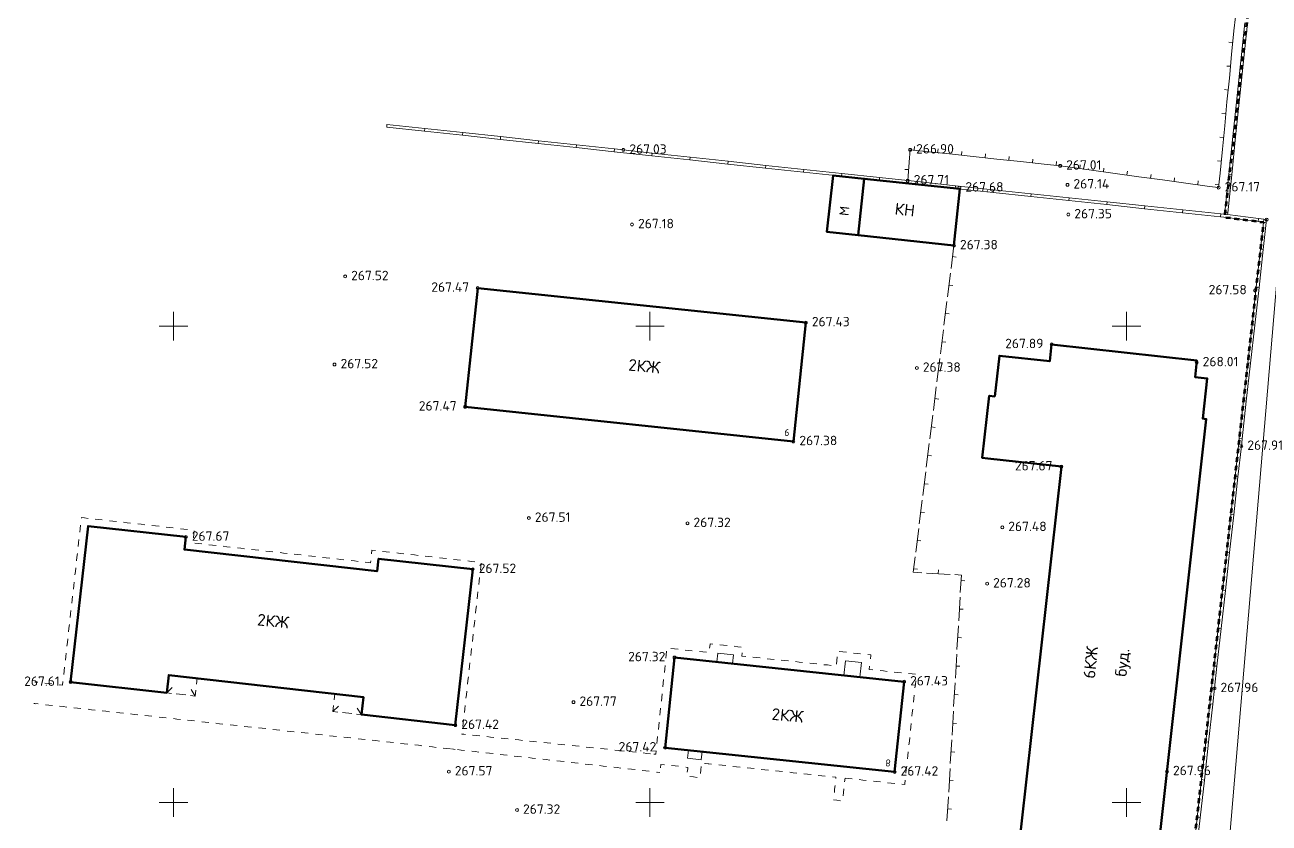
# Model space of a CAD drawing. Header units: millimetres. Extents: x -1422098 to 159246, y 52914 to 701814.
# Drawn here: x -579773 to -449199, y 334994 to 418739 of the extents above; entities that cross this region are included whole.
import ezdxf

# ---------------------------------------------------------------- set-up
doc = ezdxf.new("R2010")
doc.units = ezdxf.units.MM
doc.header["$MEASUREMENT"] = 0
doc.linetypes.add('Невидимая (1_500)', pattern=[900, 500, -400])
for name, color, linetype in [('! Будiвлi', 7, 'Continuous'), ('! Будівлі.доповнення', 7, 'Continuous'), ('! Вiдмiтки', 7, 'Continuous'), ('! ГП.Лінії Дороги', 7, 'Continuous'), ('! Дороги', 7, 'Continuous'), ('! Засічки Координатні', 7, 'Continuous'), ('! МЕЖА', 7, 'Continuous'), ('! Огорожi', 7, 'Continuous')]:
    doc.layers.add(name, color=color, linetype=linetype)
doc.styles.add('СГЕНЕРИР_СТИЛЬ_1', font='ARIALUNI.TTF')

msp = doc.modelspace()

# ---------------------------------------------------------------- linework, layer by layer
at = {"layer": '! Будiвлi', "color": 250, "linetype": 'Continuous', "lineweight": 50, "true_color": 0x444444, "flags": 128}
for points in [[(-492324, 396664), (-491684, 402604), (-494964, 402954), (-495604, 397024)], [(-482274, 395584), (-492324, 396664), (-491684, 402604), (-481644, 401524)], [(-532254, 391134), (-497814, 387504), (-499124, 375034), (-533564, 378664)], [(-477974, 379754), (-477494, 384024), (-472224, 383444), (-472024, 385224), (-456784, 383524), (-456974, 381794), (-455694, 381654), (-456164, 377434), (-455794, 377384), (-462284, 319254), (-476754, 320874), (-471004, 372394), (-478704, 373244), (-479304, 373314), (-478574, 379824)], [(-564884, 348664), (-574974, 349794), (-573134, 366164), (-562884, 365014), (-563034, 363694), (-542804, 361424), (-542654, 362734), (-532774, 361624), (-534604, 345264), (-544464, 346374), (-544254, 348224), (-564674, 350524)], [(-511594, 352364), (-487504, 349824), (-488504, 340364), (-512594, 342904)]]:
    msp.add_lwpolyline(points, close=True, dxfattribs=at)
at = {"layer": '! Будівлі.доповнення', "color": 250, "linetype": 'Continuous', "lineweight": 20, "true_color": 0x444444, "flags": 128}
for points in [[(-507164, 351904), (-505524, 351724), (-505424, 352644), (-507064, 352824)], [(-493824, 350494), (-492154, 350314), (-491984, 351844), (-493654, 352024)], [(-510144, 342644), (-508714, 342494), (-508804, 341644), (-510234, 341794)]]:
    msp.add_lwpolyline(points, close=True, dxfattribs=at)
for points in [[(-564742, 349902), (-564673, 350521)], [(-561695, 350187), (-561765, 349568)], [(-564881, 348663), (-564812, 349283)], [(-564315, 349227), (-564881, 348663)], [(-564385, 348608), (-564881, 348663)], [(-561904, 348329), (-562331, 349004)], [(-561834, 348948), (-561904, 348329)], [(-562896, 348440), (-563889, 348552)], [(-561904, 348329), (-562400, 348385)], [(-547236, 348562), (-547306, 347942)], [(-544321, 347607), (-544251, 348226)], [(-547376, 347323), (-547445, 346704)], [(-547445, 346704), (-546878, 347267)], [(-547445, 346704), (-546948, 346648)], [(-546450, 346592), (-545455, 346480)], [(-544958, 346424), (-544460, 346368)], [(-544888, 347044), (-544460, 346368)], [(-544460, 346368), (-544391, 346988)]]:
    msp.add_lwpolyline(points, dxfattribs=at)
at = {"layer": '! Вiдмiтки', "color": 250, "linetype": 'Continuous', "lineweight": 13, "true_color": 0x444444, "flags": 128}
for points in [[(-516964, 405774), (-516894, 405754), (-516834, 405704), (-516814, 405624), (-516834, 405554), (-516894, 405494), (-516964, 405474), (-517044, 405494), (-517094, 405554), (-517114, 405624), (-517094, 405704), (-517044, 405754)], [(-486874, 405784), (-486794, 405764), (-486744, 405714), (-486724, 405634), (-486744, 405564), (-486794, 405504), (-486874, 405484), (-486954, 405504), (-487004, 405564), (-487024, 405634), (-487004, 405714), (-486954, 405764)], [(-471124, 404104), (-471044, 404084), (-470994, 404034), (-470974, 403954), (-470994, 403884), (-471044, 403824), (-471124, 403804), (-471194, 403824), (-471254, 403884), (-471274, 403954), (-471254, 404034), (-471194, 404084)], [(-487124, 402544), (-487054, 402524), (-486994, 402474), (-486974, 402404), (-486994, 402324), (-487054, 402274), (-487124, 402254), (-487204, 402274), (-487254, 402324), (-487274, 402404), (-487254, 402474), (-487204, 402524)], [(-481704, 401804), (-481624, 401784), (-481574, 401734), (-481554, 401654), (-481574, 401584), (-481624, 401524), (-481704, 401504), (-481774, 401524), (-481834, 401584), (-481854, 401654), (-481834, 401734), (-481774, 401784)], [(-470364, 402104), (-470284, 402084), (-470234, 402034), (-470214, 401954), (-470234, 401884), (-470284, 401824), (-470364, 401804), (-470434, 401824), (-470494, 401884), (-470514, 401954), (-470494, 402034), (-470434, 402084)], [(-454494, 401814), (-454424, 401794), (-454364, 401734), (-454344, 401664), (-454364, 401584), (-454424, 401534), (-454494, 401514), (-454574, 401534), (-454624, 401584), (-454644, 401664), (-454624, 401734), (-454574, 401794)], [(-470274, 398994), (-470194, 398974), (-470144, 398914), (-470124, 398844), (-470144, 398774), (-470194, 398714), (-470274, 398694), (-470344, 398714), (-470404, 398774), (-470424, 398844), (-470404, 398914), (-470344, 398974)], [(-449464, 398454), (-449384, 398434), (-449334, 398374), (-449314, 398304), (-449334, 398224), (-449384, 398174), (-449464, 398154), (-449534, 398174), (-449594, 398224), (-449614, 398304), (-449594, 398374), (-449534, 398434)], [(-516054, 397944), (-515984, 397924), (-515924, 397874), (-515904, 397794), (-515924, 397724), (-515984, 397664), (-516054, 397644), (-516134, 397664), (-516184, 397724), (-516204, 397794), (-516184, 397874), (-516134, 397924)], [(-482274, 395734), (-482204, 395714), (-482154, 395664), (-482124, 395584), (-482154, 395514), (-482204, 395454), (-482274, 395434), (-482354, 395454), (-482404, 395514), (-482434, 395584), (-482404, 395664), (-482354, 395714)], [(-546164, 392504), (-546084, 392484), (-546034, 392424), (-546014, 392354), (-546034, 392274), (-546084, 392224), (-546164, 392204), (-546234, 392224), (-546294, 392274), (-546314, 392354), (-546294, 392424), (-546234, 392484)], [(-532254, 391284), (-532174, 391264), (-532124, 391204), (-532104, 391134), (-532124, 391054), (-532174, 391004), (-532254, 390984), (-532324, 391004), (-532384, 391054), (-532404, 391134), (-532384, 391204), (-532324, 391264)], [(-450674, 391024), (-450604, 391004), (-450544, 390944), (-450524, 390874), (-450544, 390794), (-450604, 390744), (-450674, 390724), (-450754, 390744), (-450804, 390794), (-450824, 390874), (-450804, 390944), (-450754, 391004)], [(-497814, 387654), (-497734, 387634), (-497684, 387584), (-497664, 387504), (-497684, 387434), (-497734, 387374), (-497814, 387354), (-497884, 387374), (-497944, 387434), (-497964, 387504), (-497944, 387584), (-497884, 387634)], [(-472024, 385374), (-471954, 385354), (-471904, 385294), (-471874, 385224), (-471904, 385154), (-471954, 385094), (-472024, 385074), (-472104, 385094), (-472154, 385154), (-472184, 385224), (-472154, 385294), (-472104, 385354)], [(-547274, 383264), (-547194, 383244), (-547144, 383184), (-547124, 383114), (-547144, 383034), (-547194, 382984), (-547274, 382964), (-547344, 382984), (-547404, 383034), (-547424, 383114), (-547404, 383184), (-547344, 383244)], [(-486164, 382894), (-486094, 382874), (-486034, 382814), (-486014, 382744), (-486034, 382664), (-486094, 382614), (-486164, 382594), (-486244, 382614), (-486294, 382664), (-486314, 382744), (-486294, 382814), (-486244, 382874)], [(-456804, 383474), (-456734, 383454), (-456674, 383394), (-456654, 383324), (-456674, 383244), (-456734, 383194), (-456804, 383174), (-456884, 383194), (-456934, 383244), (-456954, 383324), (-456934, 383394), (-456884, 383454)], [(-533564, 378814), (-533494, 378794), (-533434, 378744), (-533414, 378664), (-533434, 378594), (-533494, 378534), (-533564, 378514), (-533644, 378534), (-533694, 378594), (-533714, 378664), (-533694, 378744), (-533644, 378794)], [(-499124, 375184), (-499054, 375164), (-498994, 375114), (-498974, 375034), (-498994, 374964), (-499054, 374904), (-499124, 374884), (-499204, 374904), (-499254, 374964), (-499274, 375034), (-499254, 375114), (-499204, 375164)], [(-452114, 374704), (-452044, 374684), (-451984, 374624), (-451964, 374554), (-451984, 374474), (-452044, 374424), (-452114, 374404), (-452194, 374424), (-452244, 374474), (-452264, 374554), (-452244, 374624), (-452194, 374684)], [(-471004, 372544), (-470934, 372524), (-470874, 372464), (-470854, 372394), (-470874, 372314), (-470934, 372264), (-471004, 372244), (-471084, 372264), (-471134, 372314), (-471154, 372394), (-471134, 372464), (-471084, 372524)], [(-526884, 367154), (-526814, 367134), (-526754, 367074), (-526734, 367004), (-526754, 366924), (-526814, 366874), (-526884, 366854), (-526964, 366874), (-527014, 366924), (-527034, 367004), (-527014, 367074), (-526964, 367134)], [(-510234, 366604), (-510154, 366584), (-510104, 366534), (-510084, 366454), (-510104, 366384), (-510154, 366324), (-510234, 366304), (-510304, 366324), (-510364, 366384), (-510384, 366454), (-510364, 366534), (-510304, 366584)], [(-477204, 366174), (-477124, 366154), (-477074, 366104), (-477054, 366024), (-477074, 365954), (-477124, 365894), (-477204, 365874), (-477274, 365894), (-477334, 365954), (-477354, 366024), (-477334, 366104), (-477274, 366154)], [(-562884, 365164), (-562814, 365144), (-562754, 365084), (-562734, 365014), (-562754, 364934), (-562814, 364884), (-562884, 364864), (-562964, 364884), (-563014, 364934), (-563034, 365014), (-563014, 365084), (-562964, 365144)], [(-532774, 361774), (-532694, 361754), (-532644, 361704), (-532624, 361624), (-532644, 361554), (-532694, 361494), (-532774, 361474), (-532844, 361494), (-532904, 361554), (-532924, 361624), (-532904, 361704), (-532844, 361754)], [(-478794, 360264), (-478714, 360244), (-478664, 360194), (-478644, 360114), (-478664, 360044), (-478714, 359984), (-478794, 359964), (-478864, 359984), (-478924, 360044), (-478944, 360114), (-478924, 360194), (-478864, 360244)], [(-511594, 352514), (-511514, 352494), (-511464, 352444), (-511444, 352364), (-511464, 352294), (-511514, 352234), (-511594, 352214), (-511664, 352234), (-511724, 352294), (-511744, 352364), (-511724, 352444), (-511664, 352494)], [(-574974, 349944), (-574894, 349924), (-574844, 349874), (-574824, 349794), (-574844, 349724), (-574894, 349664), (-574974, 349644), (-575044, 349664), (-575104, 349724), (-575124, 349794), (-575104, 349874), (-575044, 349924)], [(-487504, 349974), (-487434, 349954), (-487374, 349904), (-487354, 349824), (-487374, 349754), (-487434, 349694), (-487504, 349674), (-487584, 349694), (-487634, 349754), (-487654, 349824), (-487634, 349904), (-487584, 349954)], [(-454934, 349284), (-454854, 349264), (-454804, 349204), (-454784, 349134), (-454804, 349054), (-454854, 349004), (-454934, 348984), (-455004, 349004), (-455064, 349054), (-455084, 349134), (-455064, 349204), (-455004, 349264)], [(-522204, 347834), (-522134, 347814), (-522074, 347764), (-522054, 347684), (-522074, 347614), (-522134, 347554), (-522204, 347534), (-522284, 347554), (-522334, 347614), (-522354, 347684), (-522334, 347764), (-522284, 347814)], [(-534604, 345414), (-534534, 345394), (-534474, 345334), (-534454, 345264), (-534474, 345184), (-534534, 345134), (-534604, 345114), (-534684, 345134), (-534734, 345184), (-534754, 345264), (-534734, 345334), (-534684, 345394)], [(-512594, 343054), (-512514, 343034), (-512464, 342984), (-512444, 342904), (-512464, 342834), (-512514, 342774), (-512594, 342754), (-512664, 342774), (-512724, 342834), (-512744, 342904), (-512724, 342984), (-512664, 343034)], [(-535284, 340544), (-535214, 340524), (-535154, 340464), (-535134, 340394), (-535154, 340314), (-535214, 340264), (-535284, 340244), (-535364, 340264), (-535414, 340314), (-535434, 340394), (-535414, 340464), (-535364, 340524)], [(-488504, 340514), (-488434, 340494), (-488374, 340444), (-488354, 340364), (-488374, 340294), (-488434, 340234), (-488504, 340214), (-488584, 340234), (-488634, 340294), (-488654, 340364), (-488634, 340444), (-488584, 340494)], [(-459914, 340574), (-459844, 340554), (-459784, 340494), (-459764, 340424), (-459784, 340354), (-459844, 340294), (-459914, 340274), (-459994, 340294), (-460044, 340354), (-460064, 340424), (-460044, 340494), (-459994, 340554)], [(-528124, 336514), (-528044, 336494), (-527994, 336444), (-527974, 336364), (-527994, 336294), (-528044, 336234), (-528124, 336214), (-528194, 336234), (-528254, 336294), (-528274, 336364), (-528254, 336444), (-528194, 336494)]]:
    msp.add_lwpolyline(points, close=True, dxfattribs=at)
at = {"layer": '! ГП.Лінії Дороги', "color": 250, "linetype": 'Continuous', "lineweight": 20, "true_color": 0x444444, "flags": 128}
msp.add_lwpolyline([(-437695, 526390), (-440929, 488244), (-442239, 486834), (-443947, 466684, 0.0811736), (-443910, 466202), (-443535, 464664, -0.0811736), (-442911, 456624), (-454347, 321770), (-457248, 290401, -0.0449927), (-468634, 228578), (-470033, 223561)], format="xyb", dxfattribs=at)
at = {"layer": '! Дороги', "color": 250, "linetype": 'Continuous', "lineweight": 20, "true_color": 0x444444, "flags": 128}
for points in [[(-573844, 366994), (-573834, 367044)], [(-573834, 367044), (-573514, 367014)], [(-573514, 367014), (-573144, 366964)], [(-574014, 365504), (-573974, 365874)], [(-573974, 365874), (-573924, 366244)], [(-572404, 366884), (-572024, 366844)], [(-572024, 366844), (-571654, 366804)], [(-570904, 366714), (-570534, 366674)], [(-570534, 366674), (-570164, 366634)], [(-569414, 366554), (-569044, 366504)], [(-569044, 366504), (-568674, 366464)], [(-567924, 366384), (-567554, 366344)], [(-567554, 366344), (-567184, 366294)], [(-566434, 366214), (-566064, 366174)], [(-566064, 366174), (-565694, 366134)], [(-564944, 366044), (-564574, 366004)], [(-564574, 366004), (-564204, 365964)], [(-563454, 365884), (-563084, 365834)], [(-563084, 365834), (-562714, 365794)], [(-562004, 365674), (-562054, 365304)], [(-574174, 364014), (-574134, 364384)], [(-574134, 364384), (-574094, 364754)], [(-562054, 365304), (-562094, 364934)], [(-561944, 364374), (-561564, 364334)], [(-561564, 364334), (-561194, 364294)], [(-574304, 362894), (-574264, 363264)], [(-560454, 364204), (-560074, 364164)], [(-560074, 364164), (-559704, 364124)], [(-558954, 364044), (-558584, 363994)], [(-558584, 363994), (-558214, 363954)], [(-557464, 363874), (-557094, 363834)], [(-557094, 363834), (-556724, 363784)], [(-555974, 363704), (-555604, 363664)], [(-555604, 363664), (-555234, 363624)], [(-554484, 363534), (-554114, 363494)], [(-554114, 363494), (-553744, 363454)], [(-552994, 363374), (-552624, 363324)], [(-552624, 363324), (-552254, 363284)], [(-551504, 363204), (-551134, 363164)], [(-551134, 363164), (-550764, 363124)], [(-550014, 363034), (-549644, 362994)], [(-543404, 363254), (-543364, 363624)], [(-543364, 363624), (-543354, 363624)], [(-543354, 363624), (-542984, 363584)], [(-542244, 363494), (-541864, 363454)], [(-541864, 363454), (-541494, 363414)], [(-540754, 363334), (-540374, 363284)], [(-540374, 363284), (-540004, 363244)], [(-539264, 363164), (-538884, 363124)], [(-538884, 363124), (-538514, 363074)], [(-574474, 361404), (-574434, 361774)], [(-574344, 362524), (-574304, 362894)], [(-549644, 362994), (-549274, 362954)], [(-548524, 362864), (-548154, 362824)], [(-548154, 362824), (-547784, 362784)], [(-547034, 362704), (-546664, 362654)], [(-546664, 362654), (-546284, 362614)], [(-545544, 362534), (-545174, 362494)], [(-545174, 362494), (-544794, 362454)], [(-544054, 362364), (-543684, 362324)], [(-543684, 362324), (-543514, 362304)], [(-543514, 362304), (-543484, 362504)], [(-537774, 362994), (-537394, 362954)], [(-537394, 362954), (-537024, 362914)], [(-536274, 362824), (-535904, 362784)], [(-535904, 362784), (-535534, 362744)], [(-534784, 362664), (-534414, 362614)], [(-534414, 362614), (-534044, 362574)], [(-533294, 362494), (-532924, 362454)], [(-532924, 362454), (-532554, 362404)], [(-531934, 361884), (-531974, 361514)], [(-531894, 362254), (-531934, 361884)], [(-574514, 361034), (-574474, 361404)], [(-532104, 360394), (-532144, 360014)], [(-532064, 360764), (-532104, 360394)], [(-574684, 359544), (-574644, 359914)], [(-574644, 359914), (-574594, 360284)], [(-532224, 359274), (-532274, 358904)], [(-574844, 358054), (-574804, 358424)], [(-574804, 358424), (-574764, 358794)], [(-532394, 357784), (-532434, 357414)], [(-532274, 358904), (-532314, 358524)], [(-575014, 356564), (-574974, 356934)], [(-574974, 356934), (-574934, 357304)], [(-532434, 357414), (-532484, 357034)], [(-575184, 355064), (-575144, 355444)], [(-575144, 355444), (-575104, 355814)], [(-532604, 355924), (-532644, 355544)], [(-532564, 356294), (-532604, 355924)], [(-575354, 353574), (-575314, 353954)], [(-575314, 353954), (-575264, 354324)], [(-532774, 354434), (-532814, 354054)], [(-532734, 354804), (-532774, 354434)], [(-575474, 352464), (-575434, 352834)], [(-532944, 352934), (-532984, 352564)], [(-532894, 353314), (-532944, 352934)], [(-512504, 352284), (-512464, 352654)], [(-512504, 352284), (-512464, 352654)], [(-512464, 352654), (-512424, 353024)], [(-512464, 352654), (-512424, 353024)], [(-511974, 353314), (-511604, 353274)], [(-511604, 353274), (-511224, 353234)], [(-510484, 353154), (-510114, 353114)], [(-510114, 353114), (-509734, 353074)], [(-508994, 352994), (-508614, 352954)], [(-508614, 352954), (-508244, 352914)], [(-507914, 353354), (-507874, 353724)], [(-507874, 353724), (-507864, 353814)], [(-507864, 353814), (-507574, 353784)], [(-506834, 353704), (-506454, 353664)], [(-506454, 353664), (-506084, 353624)], [(-505344, 353544), (-504964, 353504)], [(-504964, 353504), (-504594, 353464)], [(-504494, 352864), (-504534, 352524)], [(-494304, 352994), (-493924, 352954)], [(-493924, 352954), (-493554, 352914)], [(-492814, 352834), (-492434, 352804)], [(-492434, 352804), (-492064, 352764)], [(-491314, 352684), (-491004, 352644)], [(-491004, 352594), (-491044, 352224)], [(-491004, 352644), (-491004, 352594)], [(-575644, 350974), (-575604, 351344)], [(-575514, 352084), (-575474, 352464)], [(-533104, 351444), (-533154, 351074)], [(-533064, 351824), (-533104, 351444)], [(-512624, 351164), (-512584, 351534)], [(-512624, 351164), (-512584, 351534)], [(-504534, 352524), (-504494, 352524)], [(-504494, 352524), (-504124, 352484)], [(-503374, 352404), (-503004, 352364)], [(-503004, 352364), (-502624, 352324)], [(-501884, 352244), (-501514, 352204)], [(-501514, 352204), (-501134, 352174)], [(-500394, 352094), (-500014, 352054)], [(-500014, 352054), (-499644, 352014)], [(-498904, 351934), (-498524, 351894)], [(-498524, 351894), (-498154, 351854)], [(-497404, 351774), (-497034, 351734)], [(-497034, 351734), (-496664, 351694)], [(-495914, 351614), (-495544, 351584)], [(-495544, 351584), (-495174, 351544)], [(-494604, 351674), (-494564, 352054)], [(-494564, 352054), (-494524, 352424)], [(-491124, 351474), (-491164, 351114)], [(-575684, 350594), (-575644, 350974)], [(-533274, 349954), (-533314, 349584)], [(-533234, 350334), (-533274, 349954)], [(-512784, 349674), (-512744, 350044)], [(-512784, 349674), (-512744, 350044)], [(-512664, 350794), (-512624, 351164)], [(-512664, 350794), (-512624, 351164)], [(-491164, 351114), (-491144, 351114)], [(-491144, 351114), (-490774, 351074)], [(-490024, 350994), (-489654, 350954)], [(-489654, 350954), (-489284, 350914)], [(-488534, 350844), (-488164, 350804)], [(-488164, 350804), (-487794, 350764)], [(-487044, 350684), (-486674, 350644)], [(-486674, 350644), (-486294, 350604)], [(-578424, 349764), (-578734, 349794)], [(-578734, 349794), (-578534, 349774)], [(-577304, 349644), (-577674, 349684)], [(-576934, 349604), (-577304, 349644)], [(-575814, 349474), (-576184, 349514)], [(-575814, 349474), (-576014, 349504)], [(-575814, 349474), (-575774, 349854)], [(-533404, 348844), (-533444, 348464)], [(-512824, 349304), (-512784, 349674)], [(-512824, 349304), (-512784, 349674)], [(-486324, 349554), (-486364, 349184)], [(-486284, 349924), (-486324, 349554)], [(-578734, 347544), (-578824, 347554)], [(-578824, 347554), (-578624, 347524)], [(-578364, 347504), (-578734, 347544)], [(-577244, 347374), (-577614, 347414)], [(-576874, 347334), (-577244, 347374)], [(-533564, 347344), (-533614, 346974)], [(-533444, 348464), (-533484, 348094)], [(-512974, 347804), (-512934, 348184)], [(-512974, 347804), (-512934, 348184)], [(-512934, 348184), (-512904, 348554)], [(-512934, 348184), (-512904, 348554)], [(-486484, 348064), (-486524, 347694)], [(-486444, 348434), (-486484, 348064)], [(-575754, 347214), (-576124, 347254)], [(-575384, 347174), (-575754, 347214)], [(-574264, 347054), (-574634, 347094)], [(-573894, 347014), (-574264, 347054)], [(-572774, 346894), (-573144, 346934)], [(-572404, 346854), (-572774, 346894)], [(-571284, 346724), (-571654, 346764)], [(-570904, 346684), (-571284, 346724)], [(-569794, 346564), (-570164, 346604)], [(-569414, 346524), (-569794, 346564)], [(-568294, 346404), (-568674, 346444)], [(-567924, 346364), (-568294, 346404)], [(-566804, 346244), (-567184, 346284)], [(-566434, 346204), (-566804, 346244)], [(-565314, 346074), (-565694, 346114)], [(-564944, 346034), (-565314, 346074)], [(-533614, 346974), (-533654, 346604)], [(-513134, 346314), (-513094, 346684)], [(-513134, 346314), (-513094, 346684)], [(-513094, 346684), (-513054, 347064)], [(-513094, 346684), (-513054, 347064)], [(-486644, 346574), (-486684, 346204)], [(-486604, 346944), (-486644, 346574)], [(-563824, 345914), (-564194, 345954)], [(-563454, 345874), (-563824, 345914)], [(-562334, 345754), (-562704, 345794)], [(-561964, 345714), (-562334, 345754)], [(-560844, 345594), (-561214, 345634)], [(-560474, 345554), (-560844, 345594)], [(-559354, 345424), (-559724, 345464)], [(-558984, 345384), (-559354, 345424)], [(-557864, 345264), (-558234, 345304)], [(-557484, 345224), (-557864, 345264)], [(-556374, 345104), (-556744, 345144)], [(-555994, 345064), (-556374, 345104)], [(-554874, 344944), (-555254, 344984)], [(-554504, 344904), (-554874, 344944)], [(-553384, 344774), (-553764, 344814)], [(-553014, 344734), (-553384, 344774)], [(-533774, 345484), (-533824, 345114)], [(-533734, 345854), (-533774, 345484)], [(-513294, 344824), (-513254, 345194)], [(-513294, 344824), (-513254, 345194)], [(-513254, 345194), (-513214, 345574)], [(-513254, 345194), (-513214, 345574)], [(-486804, 345084), (-486844, 344704)], [(-486764, 345454), (-486804, 345084)], [(-551894, 344614), (-552264, 344654)], [(-551524, 344574), (-551894, 344614)], [(-550404, 344454), (-550774, 344494)], [(-550034, 344414), (-550404, 344454)], [(-548914, 344294), (-549284, 344334)], [(-548544, 344254), (-548914, 344294)], [(-547424, 344124), (-547794, 344164)], [(-547054, 344084), (-547424, 344124)], [(-545934, 343964), (-546304, 344004)], [(-545554, 343924), (-545934, 343964)], [(-544444, 343804), (-544814, 343844)], [(-544064, 343764), (-544444, 343804)], [(-542954, 343644), (-543324, 343684)], [(-542574, 343604), (-542954, 343644)], [(-541454, 343474), (-541834, 343514)], [(-541084, 343434), (-541454, 343474)], [(-533904, 344364), (-533904, 344334)], [(-533904, 344334), (-533534, 344294)], [(-533904, 344334), (-533704, 344314)], [(-532784, 344214), (-532414, 344184)], [(-532414, 344184), (-532044, 344144)], [(-531294, 344064), (-530924, 344024)], [(-530924, 344024), (-530554, 343984)], [(-529804, 343904), (-529434, 343864)], [(-529434, 343864), (-529054, 343824)], [(-528314, 343754), (-527934, 343714)], [(-527934, 343714), (-527564, 343674)], [(-526824, 343594), (-526444, 343554)], [(-526444, 343554), (-526074, 343514)], [(-525324, 343444), (-524954, 343404)], [(-513454, 343334), (-513414, 343704)], [(-513454, 343334), (-513414, 343704)], [(-513414, 343704), (-513374, 344074)], [(-513414, 343704), (-513374, 344074)], [(-486954, 343584), (-486994, 343214)], [(-486914, 343964), (-486954, 343584)], [(-539964, 343314), (-540344, 343354)], [(-539594, 343274), (-539964, 343314)], [(-538474, 343154), (-538844, 343194)], [(-538104, 343114), (-538474, 343154)], [(-536984, 342994), (-537354, 343034)], [(-536614, 342944), (-536984, 342994)], [(-535494, 342824), (-535864, 342864)], [(-535124, 342784), (-535494, 342824)], [(-534804, 342754), (-535004, 342774)], [(-534804, 342754), (-534604, 342734)], [(-534004, 342664), (-534374, 342704)], [(-533634, 342624), (-534004, 342664)], [(-532514, 342494), (-532884, 342534)], [(-532144, 342454), (-532514, 342494)], [(-531024, 342324), (-531394, 342364)], [(-530644, 342284), (-531024, 342324)], [(-529534, 342164), (-529904, 342204)], [(-529154, 342114), (-529534, 342164)], [(-524954, 343404), (-524584, 343364)], [(-523834, 343284), (-523464, 343244)], [(-523464, 343244), (-523094, 343204)], [(-522344, 343124), (-521974, 343094)], [(-521974, 343094), (-521594, 343054)], [(-520854, 342974), (-520484, 342934)], [(-520484, 342934), (-520104, 342894)], [(-519364, 342814), (-518984, 342774)], [(-518984, 342774), (-518614, 342744)], [(-517864, 342664), (-517494, 342624)], [(-517494, 342624), (-517124, 342584)], [(-516374, 342504), (-516004, 342464)], [(-516004, 342464), (-515634, 342424)], [(-514884, 342354), (-514514, 342314)], [(-514514, 342314), (-514134, 342274)], [(-513564, 342214), (-513764, 342234)], [(-513564, 342214), (-513524, 342584)], [(-513564, 342214), (-513524, 342584)], [(-487074, 342474), (-487114, 342094)], [(-528044, 341994), (-528414, 342034)], [(-527664, 341954), (-528044, 341994)], [(-526554, 341824), (-526924, 341864)], [(-526174, 341784), (-526554, 341824)], [(-525054, 341654), (-525434, 341694)], [(-524684, 341614), (-525054, 341654)], [(-523564, 341484), (-523944, 341534)], [(-523194, 341444), (-523564, 341484)], [(-522074, 341324), (-522454, 341364)], [(-521704, 341284), (-522074, 341324)], [(-520584, 341154), (-520964, 341194)], [(-520214, 341114), (-520584, 341154)], [(-519094, 340984), (-519464, 341024)], [(-518724, 340944), (-519094, 340984)], [(-517604, 340814), (-517974, 340864)], [(-517234, 340774), (-517604, 340814)], [(-513044, 341144), (-513084, 340784)], [(-513034, 341144), (-513044, 341144)], [(-512664, 341104), (-513034, 341144)], [(-511544, 340994), (-511924, 341034)], [(-511174, 340954), (-511544, 340994)], [(-510194, 340844), (-510424, 340874)], [(-510214, 340704), (-510194, 340844)], [(-508794, 340944), (-508834, 340574)], [(-508084, 341224), (-508454, 341264)], [(-507994, 341214), (-508364, 341254)], [(-507714, 341184), (-508084, 341224)], [(-506594, 341064), (-506964, 341104)], [(-506214, 341024), (-506594, 341064)], [(-505104, 340914), (-505474, 340944)], [(-504724, 340874), (-505104, 340914)], [(-487234, 340974), (-487274, 340604)], [(-487114, 342094), (-487154, 341724)], [(-516114, 340654), (-516484, 340694)], [(-515744, 340614), (-516114, 340654)], [(-514624, 340484), (-514994, 340524)], [(-514254, 340444), (-514624, 340484)], [(-513134, 340314), (-513504, 340354)], [(-513134, 340314), (-513334, 340334)], [(-510254, 340334), (-510214, 340704)], [(-509604, 339834), (-509974, 339874)], [(-509234, 339794), (-509604, 339834)], [(-508834, 340574), (-508874, 340194)], [(-503604, 340754), (-503984, 340794)], [(-503234, 340714), (-503604, 340754)], [(-502114, 340594), (-502494, 340634)], [(-501744, 340554), (-502114, 340594)], [(-500624, 340434), (-500994, 340474)], [(-500254, 340394), (-500624, 340434)], [(-499134, 340284), (-499504, 340324)], [(-498764, 340244), (-499134, 340284)], [(-497644, 340124), (-498014, 340164)], [(-497264, 340084), (-497644, 340124)], [(-496154, 339964), (-496524, 340004)], [(-495774, 339924), (-496154, 339964)], [(-494654, 339804), (-495034, 339844)], [(-494674, 339684), (-494654, 339804)], [(-493704, 339704), (-493744, 339334)], [(-493334, 339664), (-493704, 339704)], [(-492964, 339634), (-493334, 339664)], [(-491844, 339514), (-492214, 339554)], [(-491474, 339474), (-491844, 339514)], [(-487274, 340604), (-487314, 340234)], [(-494824, 338194), (-494794, 338564)], [(-494794, 338564), (-494754, 338934)], [(-493864, 338214), (-493894, 337844)], [(-493824, 338584), (-493864, 338214)], [(-490354, 339354), (-490724, 339394)], [(-489984, 339314), (-490354, 339354)], [(-488864, 339194), (-489234, 339234)], [(-488484, 339154), (-488864, 339194)], [(-487434, 339044), (-487744, 339074)], [(-487394, 339484), (-487434, 339114)], [(-487434, 339114), (-487434, 339044)], [(-494914, 337424), (-494904, 337444)], [(-494554, 337384), (-494914, 337424)], [(-494184, 337344), (-494554, 337384)]]:
    msp.add_lwpolyline(points, dxfattribs=at)
at = {"layer": '! Засічки Координатні', "color": 92, "linetype": 'Continuous', "lineweight": 13, "true_color": 0x00d200, "flags": 128}
for points in [[(-564174, 388644), (-564174, 387144)], [(-564174, 385644), (-564174, 388644)], [(-564174, 385644), (-564174, 388644)], [(-564174, 385644), (-564174, 388644)], [(-564174, 385644), (-564174, 388644)], [(-564174, 385644), (-564174, 388644)], [(-564174, 385644), (-564174, 388644)], [(-564174, 385644), (-564174, 388644)], [(-564174, 388644), (-564174, 385644)], [(-564174, 385644), (-564174, 388644)], [(-564174, 385644), (-564174, 388644)], [(-564174, 388644), (-564174, 385644)], [(-564174, 388644), (-564174, 385644)], [(-514174, 385644), (-514174, 388644)], [(-514174, 385644), (-514174, 388644)], [(-514174, 385644), (-514174, 388644)], [(-514174, 385644), (-514174, 388644)], [(-464174, 385644), (-464174, 388644)], [(-464174, 385644), (-464174, 388644)], [(-464174, 385644), (-464174, 388644)], [(-464174, 385644), (-464174, 388644)], [(-565674, 387144), (-562674, 387144)], [(-565674, 387144), (-562674, 387144)], [(-565674, 387144), (-562674, 387144)], [(-562674, 387144), (-565674, 387144)], [(-565674, 387144), (-562674, 387144)], [(-565674, 387144), (-564174, 387144)], [(-562674, 387144), (-565674, 387144)], [(-565674, 387144), (-564174, 387144)], [(-565674, 387144), (-562674, 387144)], [(-565674, 387144), (-562674, 387144)], [(-562674, 387144), (-565674, 387144)], [(-564174, 387144), (-562674, 387144)], [(-564174, 387144), (-562674, 387144)], [(-564174, 387144), (-564174, 385644)], [(-515674, 387144), (-514174, 387144)], [(-515674, 387144), (-514174, 387144)], [(-514174, 387144), (-512674, 387144)], [(-514174, 387144), (-512674, 387144)], [(-465674, 387144), (-464174, 387144)], [(-465674, 387144), (-464174, 387144)], [(-464174, 387144), (-462674, 387144)], [(-464174, 387144), (-462674, 387144)], [(-564174, 338644), (-564174, 335644)], [(-564174, 338644), (-564174, 335644)], [(-564174, 338644), (-564174, 335644)], [(-564174, 335644), (-564174, 338644)], [(-564174, 338644), (-564174, 337144)], [(-564174, 338644), (-564174, 335644)], [(-564174, 338644), (-564174, 335644)], [(-564174, 335644), (-564174, 338644)], [(-514174, 338644), (-514174, 335644)], [(-514174, 338644), (-514174, 335644)], [(-464174, 338644), (-464174, 335644)], [(-464174, 338644), (-464174, 335644)], [(-565674, 337144), (-562674, 337144)], [(-565674, 337144), (-562674, 337144)], [(-565674, 337144), (-562674, 337144)], [(-565674, 337144), (-562674, 337144)], [(-565674, 337144), (-562674, 337144)], [(-564174, 337144), (-565674, 337144)], [(-562674, 337144), (-565674, 337144)], [(-562674, 337144), (-565674, 337144)], [(-562674, 337144), (-564174, 337144)], [(-564174, 337144), (-564174, 335644)], [(-514174, 337144), (-515674, 337144)], [(-512674, 337144), (-514174, 337144)], [(-464174, 337144), (-465674, 337144)], [(-462674, 337144), (-464174, 337144)]]:
    msp.add_lwpolyline(points, dxfattribs=at)
at = {"layer": '! МЕЖА', "color": 231, "linetype": 'Невидимая (1_500)', "lineweight": 80, "true_color": 0xff68cd, "flags": 128}
msp.add_lwpolyline([(-438159, 701814), (-451184, 621244), (-429179, 620505), (-437574, 547554), (-443084, 497554), (-442575, 497499), (-453884, 398566), (-449797, 398042), (-462084, 288244), (-466084, 279204), (-466264, 278104), (-460397, 276776), (-461774, 271604), (-462740, 267474), (-477604, 196424), (-483844, 191074), (-491834, 150024), (-504104, 83404), (-492294, 80154), (-467144, 73054), (-457554, 103824), (-453054, 108704), (-391704, 92054), (-342095, 83880), (-341164, 93974), (-339274, 95734), (-326444, 92794), (-306064, 88574), (-304651, 95440), (-303804, 100674), (-301494, 113024), (-297244, 120304), (-296696, 128433), (-296674, 128654), (-258024, 124474), (-207904, 117794), (-136344, 107524), (-136248, 66759), (-67934, 52914), (-45094, 162024), (-21934, 156644), (-17864, 156379), (-11396, 189162), (-11396, 360461), (-9304, 395704), (-5364, 394964), (14516, 392774), (29926, 391514), (50926, 389794), (59926, 388174), (61526, 386744), (66826, 370654), (71336, 371204), (85216, 374044), (140116, 388854), (140696, 386524), (156242, 391167), (159246, 398824), (159226, 408854), (155376, 415814), (152376, 421774), (143746, 434354), (136186, 444284), (127816, 493914), (73416, 481204), (29696, 519944), (26616, 522454), (26006, 527834), (23726, 528464), (20046, 530534), (15626, 532644), (7106, 545114), (4126, 555544), (5176, 555804), (-6274, 601354), (-4544, 602794), (-11744, 627264), (-10574, 631304), (-13524, 643284), (-59184, 632084), (-63384, 644404), (-66114, 643674), (-69364, 656694), (-89144, 651754), (-88754, 650204), (-108924, 645174), (-109614, 647934), (-109174, 648044), (-110084, 651694), (-118794, 649514), (-118104, 646744), (-115154, 647484), (-114964, 646744), (-113274, 647164), (-112544, 644264), (-134314, 638834), (-134704, 640384), (-154054, 635554), (-156494, 644074), (-186224, 636134), (-189524, 662404), (-187344, 662684), (-189394, 679304), (-197594, 678284), (-198014, 681684), (-253694, 674694), (-253934, 676564), (-279224, 673474), (-313213, 670854), (-395104, 688194)], close=True, dxfattribs=at)
at = {"layer": '! Огорожi', "color": 250, "linetype": 'Continuous', "lineweight": 20, "true_color": 0x444444, "flags": 128}
for points in [[(-452744, 419594), (-452894, 418124)], [(-452894, 418124), (-453134, 415634)], [(-451764, 418944), (-452184, 414964)], [(-451464, 418914), (-451884, 414934)], [(-453414, 416914), (-453014, 416874)], [(-453134, 415634), (-453374, 413144)], [(-453654, 414424), (-453254, 414394)], [(-452184, 414964), (-452594, 410984)], [(-451884, 414934), (-452294, 410954)], [(-452184, 414964), (-451884, 414934)], [(-453374, 413144), (-453624, 410654)], [(-453894, 411944), (-453494, 411904)], [(-453624, 410654), (-453864, 408164)], [(-452594, 410984), (-453004, 407014)], [(-452294, 410954), (-452714, 406984)], [(-452594, 410984), (-452294, 410954)], [(-454144, 409454), (-453744, 409414)], [(-541804, 408014), (-541774, 408304)], [(-541804, 408014), (-537824, 407584)], [(-541774, 408304), (-537794, 407874)], [(-537824, 407584), (-537794, 407874)], [(-537824, 407584), (-533854, 407154)], [(-537794, 407874), (-533814, 407444)], [(-533854, 407154), (-533814, 407444)], [(-533814, 407444), (-529844, 407014)], [(-453864, 408164), (-454104, 405684)], [(-533854, 407154), (-529874, 406724)], [(-529874, 406724), (-529844, 407014)], [(-529874, 406724), (-525894, 406294)], [(-529844, 407014), (-525864, 406584)], [(-525894, 406294), (-525864, 406584)], [(-525894, 406294), (-521924, 405864)], [(-525864, 406584), (-521884, 406154)], [(-521924, 405864), (-521884, 406154)], [(-521884, 406154), (-517914, 405724)], [(-454384, 406964), (-453984, 406924)], [(-453004, 407014), (-453424, 403034)], [(-452714, 406984), (-453124, 403004)], [(-453004, 407014), (-452714, 406984)], [(-521924, 405864), (-517944, 405434)], [(-517944, 405434), (-517914, 405724)], [(-517944, 405434), (-513964, 405004)], [(-517914, 405724), (-513934, 405294)], [(-513964, 405004), (-513934, 405294)], [(-513964, 405004), (-509994, 404574)], [(-513934, 405294), (-509954, 404864)], [(-509994, 404574), (-509954, 404864)], [(-509954, 404864), (-505984, 404434)], [(-486944, 404804), (-487124, 402404)], [(-486874, 405634), (-486944, 404804)], [(-485224, 405464), (-486874, 405634)], [(-486424, 405994), (-486464, 405594)], [(-482734, 405194), (-485224, 405464)], [(-483934, 405724), (-483984, 405324)], [(-480254, 404934), (-482734, 405194)], [(-481454, 405464), (-481494, 405064)], [(-477764, 404664), (-480254, 404934)], [(-478964, 405194), (-479004, 404794)], [(-476484, 404934), (-476524, 404534)], [(-454104, 405684), (-454344, 403194)], [(-509994, 404574), (-506014, 404144)], [(-506014, 404144), (-505984, 404434)], [(-506014, 404144), (-502034, 403714)], [(-505984, 404434), (-502004, 404004)], [(-502034, 403714), (-502004, 404004)], [(-502034, 403714), (-498064, 403284)], [(-502004, 404004), (-498024, 403574)], [(-498064, 403284), (-498024, 403574)], [(-498024, 403574), (-494054, 403144)], [(-487434, 403584), (-487034, 403554)], [(-475284, 404394), (-477764, 404664)], [(-472794, 404134), (-475284, 404394)], [(-473994, 404664), (-474034, 404264)], [(-471124, 403954), (-472794, 404134)], [(-471504, 404394), (-471554, 404004)], [(-470314, 403844), (-471124, 403954)], [(-467834, 403504), (-470314, 403844)], [(-469014, 404064), (-469074, 403674)], [(-465354, 403164), (-467834, 403504)], [(-466544, 403724), (-466594, 403334)], [(-454624, 404474), (-454224, 404434)], [(-498064, 403284), (-494084, 402854)], [(-494084, 402854), (-494054, 403144)], [(-494084, 402854), (-490104, 402424)], [(-494054, 403144), (-490074, 402714)], [(-490104, 402424), (-490074, 402714)], [(-490104, 402424), (-487164, 402104)], [(-490074, 402714), (-487124, 402404)], [(-487124, 402404), (-486094, 402294)], [(-486124, 401994), (-486094, 402294)], [(-486094, 402294), (-482124, 401864)], [(-462884, 402814), (-465354, 403164)], [(-464064, 403384), (-464124, 402994)], [(-460404, 402474), (-462884, 402814)], [(-461584, 403044), (-461644, 402644)], [(-457924, 402134), (-460404, 402474)], [(-459114, 402704), (-459164, 402304)], [(-456634, 402364), (-456694, 401964)], [(-454344, 403194), (-454494, 401664)], [(-453424, 403034), (-453834, 399054)], [(-453124, 403004), (-453534, 399024)], [(-453424, 403034), (-453124, 403004)], [(-487164, 402104), (-486124, 401994)], [(-486124, 401994), (-482154, 401574)], [(-482154, 401574), (-482124, 401864)], [(-482154, 401574), (-478174, 401144)], [(-482124, 401864), (-478144, 401444)], [(-478174, 401144), (-478144, 401444)], [(-478174, 401144), (-474194, 400724)], [(-478144, 401444), (-474164, 401024)], [(-474194, 400724), (-474164, 401024)], [(-474164, 401024), (-470184, 400604)], [(-455454, 401794), (-457924, 402134)], [(-454494, 401664), (-455454, 401794)], [(-454864, 401984), (-454474, 401944)], [(-474194, 400724), (-470214, 400304)], [(-470214, 400304), (-470184, 400604)], [(-470214, 400304), (-466244, 399884)], [(-470184, 400604), (-466204, 400184)], [(-466244, 399884), (-466204, 400184)], [(-466244, 399884), (-462264, 399454)], [(-466204, 400184), (-462234, 399754)], [(-462264, 399454), (-462234, 399754)], [(-462234, 399754), (-458254, 399334)], [(-462264, 399454), (-458284, 399034)], [(-458284, 399034), (-458254, 399334)], [(-458284, 399034), (-454304, 398614)], [(-458254, 399334), (-454274, 398914)], [(-454304, 398614), (-454274, 398914)], [(-454304, 398614), (-453594, 398534)], [(-454274, 398914), (-453554, 398834)], [(-453834, 399054), (-453854, 398864)], [(-453554, 398834), (-453854, 398864)], [(-453834, 399054), (-453534, 399024)], [(-453594, 398544), (-450344, 398114)], [(-453534, 399024), (-453554, 398834)], [(-453554, 398834), (-450304, 398414)], [(-450344, 398114), (-450304, 398414)], [(-450304, 398414), (-449464, 398304)], [(-449764, 398334), (-450114, 395204)], [(-449464, 398304), (-449814, 395174)], [(-450344, 398114), (-449504, 398004)], [(-482574, 393184), (-482274, 395584)], [(-482024, 394374), (-482424, 394424)], [(-450114, 395204), (-450554, 391234)], [(-449814, 395174), (-450254, 391204)], [(-450114, 395204), (-449814, 395174)], [(-482944, 390204), (-482644, 392684)], [(-482394, 391394), (-482794, 391444)], [(-450554, 391234), (-450994, 387254)], [(-450254, 391204), (-450704, 387224)], [(-450554, 391234), (-450254, 391204)], [(-483324, 387224), (-483014, 389704)], [(-482764, 388414), (-483164, 388464)], [(-483694, 384244), (-483384, 386734)], [(-450994, 387254), (-451444, 383284)], [(-450704, 387224), (-451144, 383244)], [(-450994, 387254), (-450704, 387224)], [(-483134, 385444), (-483534, 385494)], [(-484064, 381274), (-483754, 383754)], [(-451444, 383284), (-451884, 379304)], [(-451144, 383244), (-451594, 379274)], [(-451444, 383284), (-451144, 383244)], [(-483504, 382464), (-483904, 382514)], [(-484434, 378294), (-484124, 380774)], [(-483874, 379484), (-484274, 379534)], [(-451884, 379304), (-452334, 375334)], [(-451594, 379274), (-452034, 375294)], [(-451884, 379304), (-451594, 379274)], [(-484804, 375314), (-484494, 377794)], [(-484254, 376504), (-484644, 376554)], [(-485174, 372344), (-484864, 374824)], [(-452334, 375334), (-452414, 374584)], [(-452334, 375334), (-452034, 375294)], [(-452034, 375294), (-452114, 374554)], [(-484624, 373534), (-485014, 373584)], [(-452414, 374584), (-452774, 371354)], [(-452114, 374554), (-452474, 371324)], [(-485544, 369364), (-485234, 371844)], [(-452774, 371354), (-453214, 367384)], [(-452474, 371324), (-452914, 367344)], [(-452774, 371354), (-452474, 371324)], [(-484994, 370554), (-485384, 370604)], [(-485914, 366384), (-485604, 368864)], [(-485364, 367574), (-485754, 367624)], [(-453214, 367384), (-453654, 363404)], [(-452914, 367344), (-453354, 363374)], [(-453214, 367384), (-452914, 367344)], [(-486284, 363414), (-485974, 365894)], [(-485734, 364604), (-486124, 364654)], [(-453654, 363404), (-454094, 359424)], [(-453354, 363374), (-453794, 359394)], [(-453654, 363404), (-453354, 363374)], [(-486544, 361314), (-486344, 362914)], [(-485654, 361264), (-486544, 361314)], [(-486104, 361624), (-486494, 361674)], [(-482664, 361094), (-485154, 361234)], [(-483884, 361564), (-483914, 361164)], [(-481494, 361024), (-482164, 361064)], [(-481604, 359204), (-481494, 361024)], [(-481124, 360424), (-481524, 360444)], [(-454094, 359424), (-454534, 355454)], [(-453794, 359394), (-454234, 355424)], [(-454094, 359424), (-453794, 359394)], [(-481774, 356204), (-481624, 358704)], [(-481304, 357434), (-481704, 357454)], [(-481954, 353214), (-481804, 355704)], [(-454534, 355454), (-454974, 351474)], [(-454234, 355424), (-454674, 351444)], [(-454534, 355454), (-454234, 355424)], [(-481474, 354434), (-481874, 354464)], [(-482124, 350214), (-481974, 352714)], [(-481654, 351444), (-482054, 351464)], [(-454974, 351474), (-455234, 349164)], [(-454974, 351474), (-454674, 351444)], [(-454674, 351444), (-454934, 349134)], [(-482304, 347224), (-482154, 349714)], [(-455234, 349164), (-455414, 347504)], [(-454934, 349134), (-455114, 347464)], [(-481824, 348444), (-482224, 348474)], [(-455414, 347504), (-455854, 343524)], [(-455114, 347464), (-455554, 343494)], [(-455414, 347504), (-455114, 347464)], [(-482474, 344224), (-482334, 346724)], [(-482004, 345454), (-482404, 345474)], [(-482654, 341234), (-482504, 343724)], [(-455854, 343524), (-456294, 339554)], [(-455554, 343494), (-455994, 339514)], [(-455854, 343524), (-455554, 343494)], [(-482174, 342454), (-482574, 342484)], [(-482824, 338234), (-482684, 340734)], [(-456294, 339554), (-456734, 335574)], [(-455994, 339514), (-456434, 335544)], [(-456294, 339554), (-455994, 339514)], [(-482354, 339464), (-482754, 339484)], [(-483004, 335244), (-482854, 337734)], [(-482524, 336464), (-482924, 336494)], [(-456734, 335574), (-457174, 331594)], [(-456734, 335574), (-456434, 335544)], [(-456434, 335544), (-456874, 331564)]]:
    msp.add_lwpolyline(points, dxfattribs=at)

# ---------------------------------------------------------------- texts
at = {"layer": '! Будiвлi', "color": 250, "linetype": 'Continuous', "lineweight": 13, "true_color": 0x444444, "attachment_point": 4, "style": 'СГЕНЕРИР_СТИЛЬ_1'}
for s, insert, char_height, rotation in [('\\A1;{\\Ftxt.shx;М}', (-493830, 398710), 990, 83.66), ('\\A1;{\\Ftxt.shx;КН}', (-488476, 399474), 1230, 353.29), ('\\A1;{\\Ftxt.shx;2КЖ}', (-516431, 383089), 1230, 354.56), ('\\A1;{\\Ftxt.shx;9}', (-499521, 375948), 740, 173.99), ('\\A1;{\\Ftxt.shx;2КЖ}', (-555379, 356358), 1230, 354.29), ('\\A1;{\\Ftxt.shx;6КЖ}', (-468097, 350171), 1230, 84.04), ('\\A1;{\\Ftxt.shx;буд.}', (-464620, 350358), 1230, 83.6), ('\\A1;{\\Ftxt.shx;2КЖ}', (-501392, 346450), 1230, 354.75), ('\\A1;{\\Ftxt.shx;8}', (-488901, 341278), 740, 173.98)]:
    msp.add_mtext(s, dxfattribs=dict(at, insert=insert, char_height=char_height, rotation=rotation))
at = {"layer": '! Вiдмiтки', "color": 250, "linetype": 'Continuous', "lineweight": 13, "true_color": 0x444444, "char_height": 990, "attachment_point": 4, "style": 'СГЕНЕРИР_СТИЛЬ_1'}
for s, insert in [('\\A1;{\\Ftxt.shx;267.03}', (-516337, 405717)), ('\\A1;{\\Ftxt.shx;266.90}', (-486247, 405737)), ('\\A1;{\\Ftxt.shx;267.01}', (-470497, 404047)), ('\\A1;{\\Ftxt.shx;267.71}', (-486497, 402497)), ('\\A1;{\\Ftxt.shx;267.68}', (-481077, 401747)), ('\\A1;{\\Ftxt.shx;267.14}', (-469737, 402068)), ('\\A1;{\\Ftxt.shx;267.17}', (-453867, 401757)), ('\\A1;{\\Ftxt.shx;267.18}', (-515427, 397897)), ('\\A1;{\\Ftxt.shx;267.35}', (-469647, 398937)), ('\\A1;{\\Ftxt.shx;267.38}', (-481647, 395687)), ('\\A1;{\\Ftxt.shx;267.52}', (-545537, 392447)), ('\\A1;{\\Ftxt.shx;267.47}', (-537127, 391238)), ('\\A1;{\\Ftxt.shx;267.58}', (-455547, 390967)), ('\\A1;{\\Ftxt.shx;267.43}', (-497187, 387608)), ('\\A1;{\\Ftxt.shx;267.89}', (-476897, 385317)), ('\\A1;{\\Ftxt.shx;268.01}', (-456177, 383417)), ('\\A1;{\\Ftxt.shx;267.52}', (-546647, 383207)), ('\\A1;{\\Ftxt.shx;267.38}', (-485537, 382837)), ('\\A1;{\\Ftxt.shx;267.47}', (-538437, 378768)), ('\\A1;{\\Ftxt.shx;267.38}', (-498497, 375137)), ('\\A1;{\\Ftxt.shx;267.91}', (-451487, 374647)), ('\\A1;{\\Ftxt.shx;267.67}', (-475877, 372487)), ('\\A1;{\\Ftxt.shx;267.51}', (-526257, 367097)), ('\\A1;{\\Ftxt.shx;267.32}', (-509607, 366547)), ('\\A1;{\\Ftxt.shx;267.48}', (-476577, 366128)), ('\\A1;{\\Ftxt.shx;267.67}', (-562257, 365107)), ('\\A1;{\\Ftxt.shx;267.52}', (-532147, 361727)), ('\\A1;{\\Ftxt.shx;267.28}', (-478167, 360207)), ('\\A1;{\\Ftxt.shx;267.32}', (-516467, 352467)), ('\\A1;{\\Ftxt.shx;267.61}', (-579847, 349887)), ('\\A1;{\\Ftxt.shx;267.43}', (-486877, 349928)), ('\\A1;{\\Ftxt.shx;267.96}', (-454307, 349227)), ('\\A1;{\\Ftxt.shx;267.77}', (-521577, 347787)), ('\\A1;{\\Ftxt.shx;267.42}', (-533977, 345368)), ('\\A1;{\\Ftxt.shx;267.42}', (-517467, 343008)), ('\\A1;{\\Ftxt.shx;267.57}', (-534657, 340487)), ('\\A1;{\\Ftxt.shx;267.42}', (-487877, 340468)), ('\\A1;{\\Ftxt.shx;267.96}', (-459287, 340517)), ('\\A1;{\\Ftxt.shx;267.32}', (-527497, 336467))]:
    msp.add_mtext(s, dxfattribs=dict(at, insert=insert))

doc.saveas('drawing.dxf')
